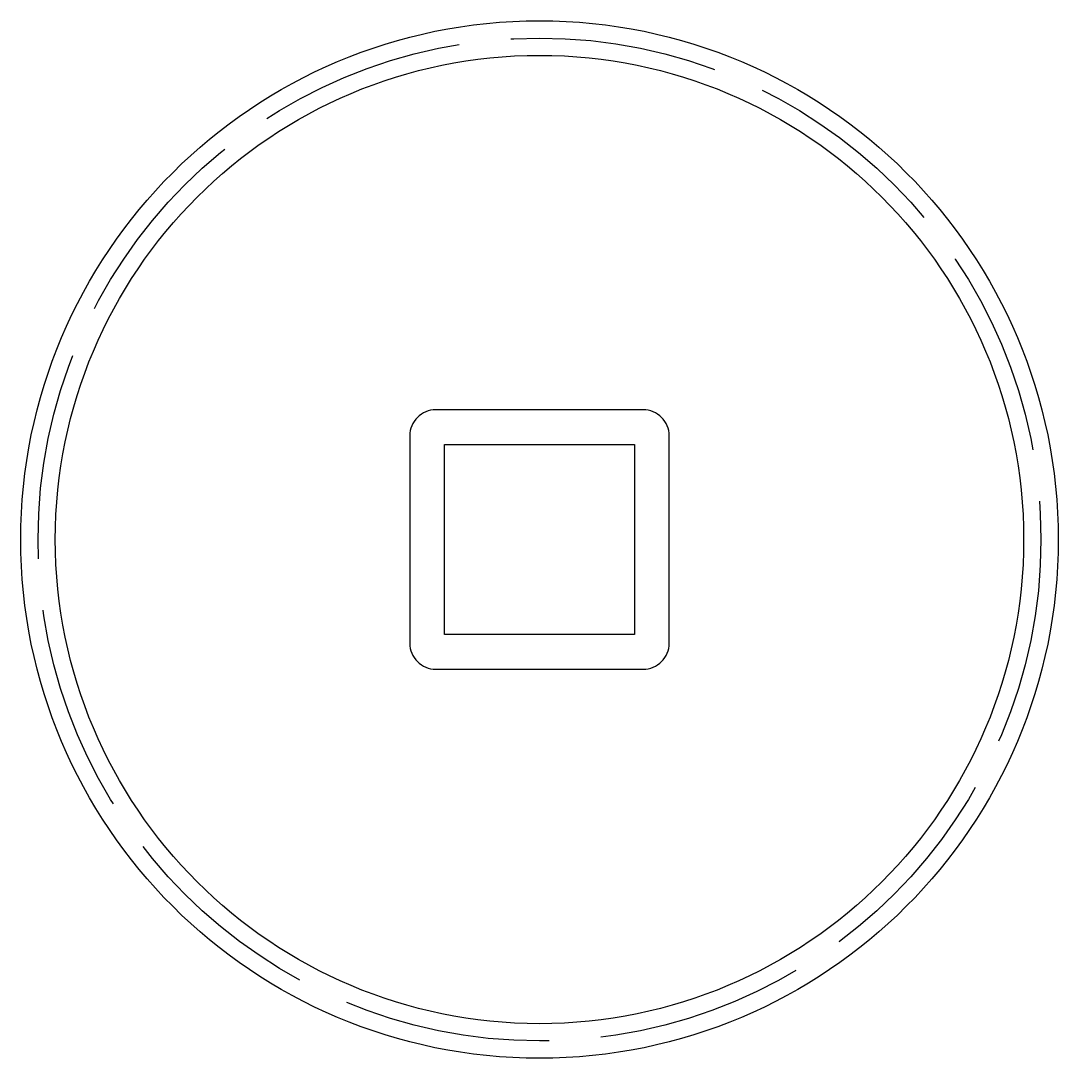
# Model space of a CAD drawing. Header units: millimetres. Extents: x 58.4 to 118.4, y 59.8 to 119.8.
import ezdxf

# ---------------------------------------------------------------- set-up
doc = ezdxf.new("R2010")
doc.units = ezdxf.units.MM
doc.linetypes.add('ACAD_ISO02W100', pattern=[15, 12, -3])
doc.layers.add('N hrana', color=3, linetype='ACAD_ISO02W100')

msp = doc.modelspace()

# ---------------------------------------------------------------- linework, layer by layer
for p, q in [((82.88, 95.267), (93.88, 95.267)), ((82.88, 84.267), (82.88, 95.267)), ((93.88, 95.267), (93.88, 84.267)), ((93.88, 84.267), (82.88, 84.267))]:
    msp.add_line(p, q)
msp.add_lwpolyline([(94.38, 97.267), (82.38, 97.267, 0.414214), (80.88, 95.767), (80.88, 83.767, 0.414214), (82.38, 82.267), (94.38, 82.267, 0.414214), (95.88, 83.767), (95.88, 95.767, 0.414214)], format="xyb", close=True)
for radius in [30, 28]:
    msp.add_circle((88.38, 89.767), radius)
at = {"layer": 'N hrana'}
msp.add_circle((88.38, 89.767), 29, dxfattribs=at)

doc.saveas('drawing.dxf')
